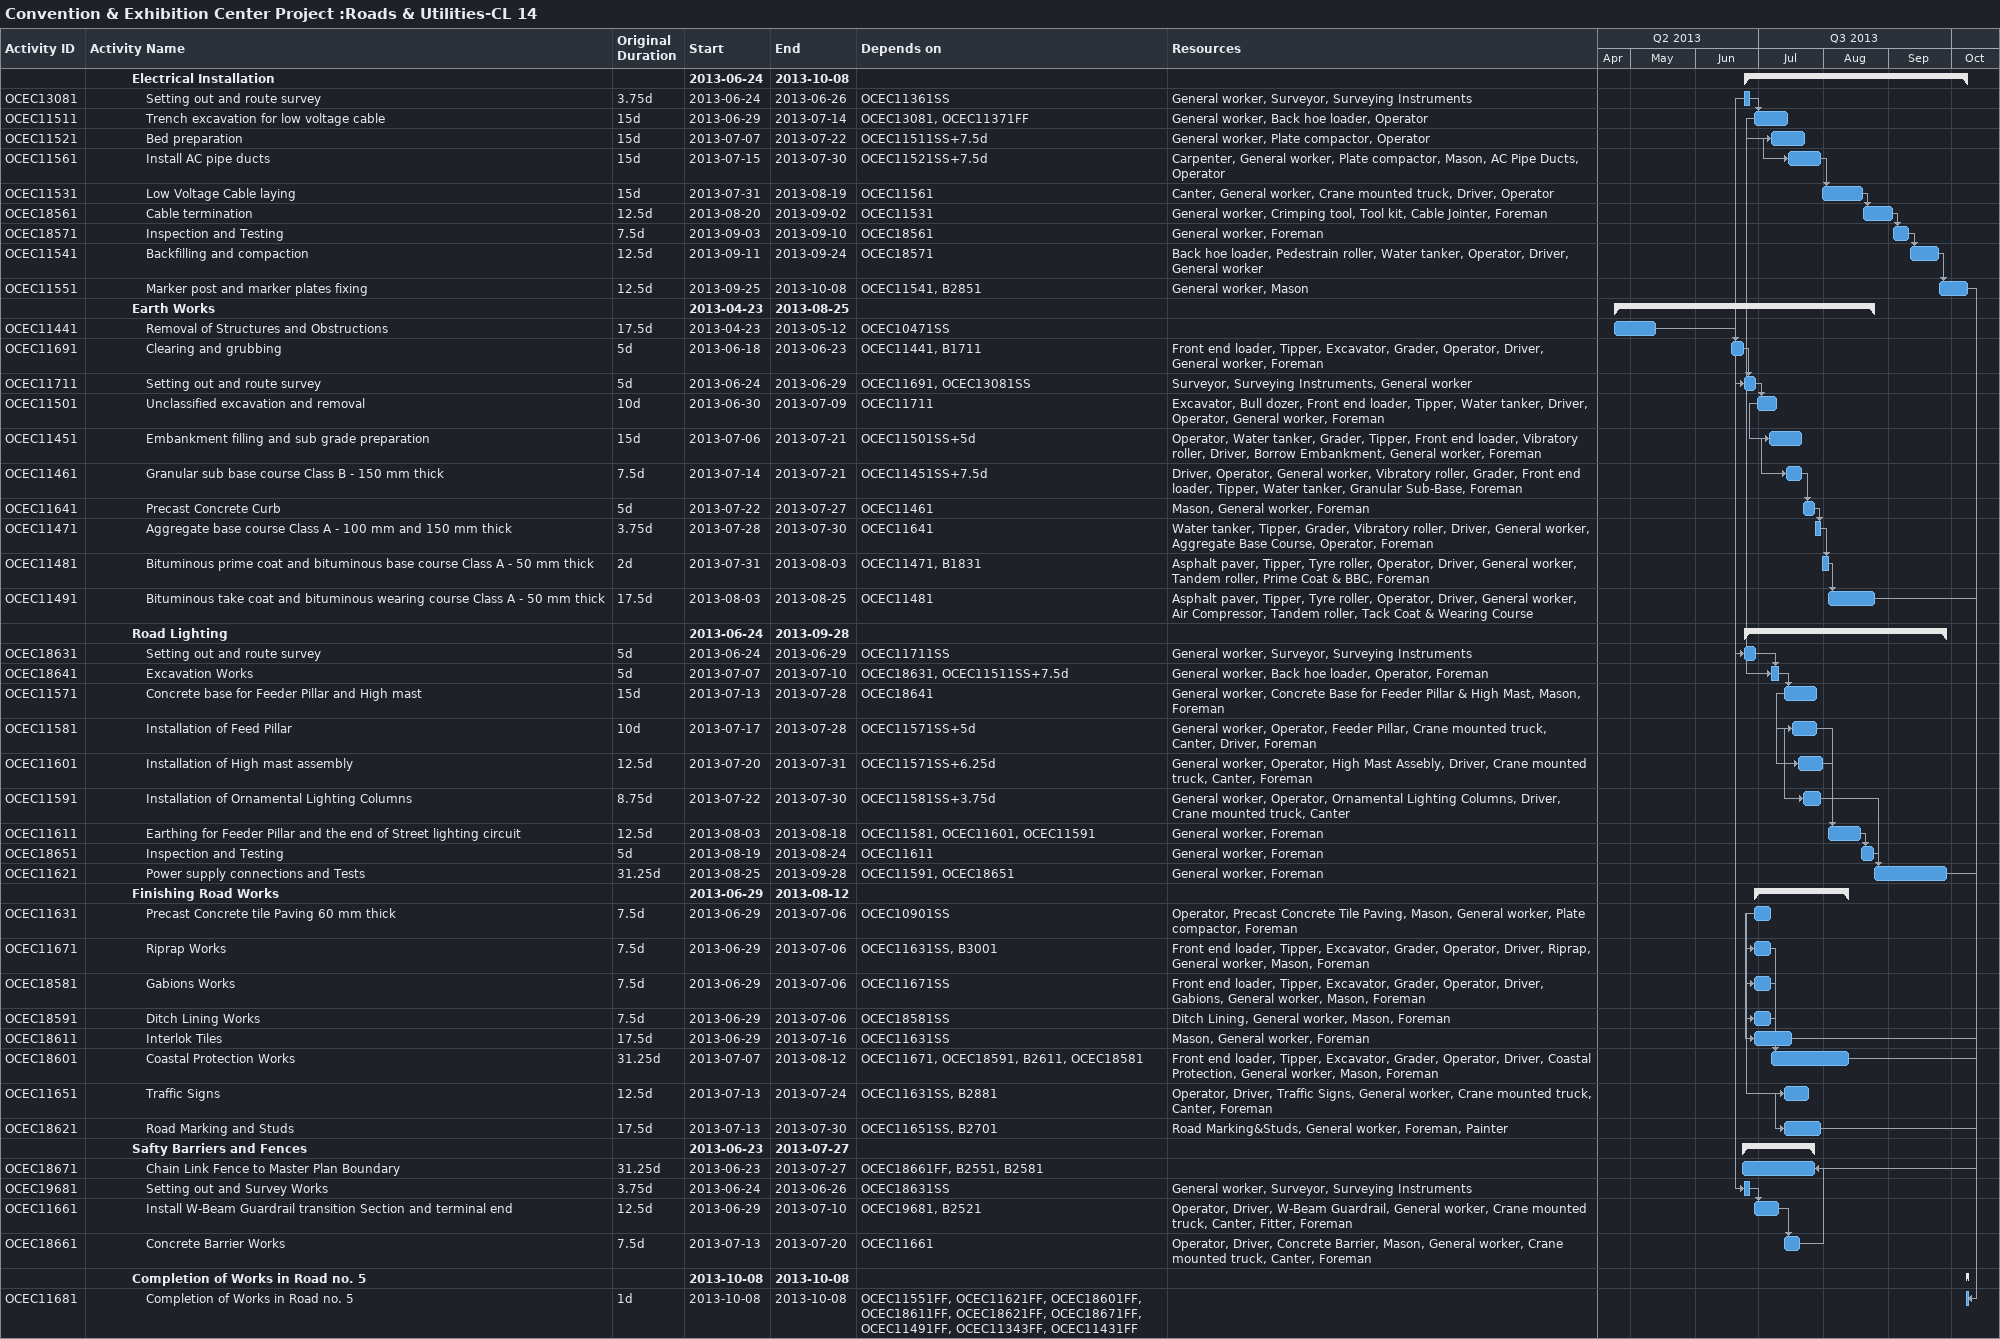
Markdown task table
Convention & Exhibition Center Project :Roads & Utilities-CL 14

| ID | Level | Task | Original duration | Start | Finish | Predecessors | Resources |
|---|---|---|---|---|---|---|---|
|  | 4 | **Electrical Installation** |  | 2013-06-24 | 2013-10-08 |  |  |
| OCEC13081 | 5 | Setting out and route survey | 3.75d | 2013-06-24 | 2013-06-26 | OCEC11361SS | General worker, Surveyor, Surveying Instruments |
| OCEC11511 | 5 | Trench excavation for low voltage cable | 15d | 2013-06-29 | 2013-07-14 | OCEC13081, OCEC11371FF | General worker, Back hoe loader, Operator |
| OCEC11521 | 5 | Bed preparation | 15d | 2013-07-07 | 2013-07-22 | OCEC11511SS+7.5d | General worker, Plate compactor, Operator |
| OCEC11561 | 5 | Install AC pipe ducts | 15d | 2013-07-15 | 2013-07-30 | OCEC11521SS+7.5d | Carpenter, General worker, Plate compactor, Mason, AC Pipe Ducts, Operator |
| OCEC11531 | 5 | Low Voltage Cable laying | 15d | 2013-07-31 | 2013-08-19 | OCEC11561 | Canter, General worker, Crane mounted truck, Driver, Operator |
| OCEC18561 | 5 | Cable termination | 12.5d | 2013-08-20 | 2013-09-02 | OCEC11531 | General worker, Crimping tool, Tool kit, Cable Jointer, Foreman |
| OCEC18571 | 5 | Inspection and Testing | 7.5d | 2013-09-03 | 2013-09-10 | OCEC18561 | General worker, Foreman |
| OCEC11541 | 5 | Backfilling and compaction | 12.5d | 2013-09-11 | 2013-09-24 | OCEC18571 | Back hoe loader, Pedestrain roller, Water tanker, Operator, Driver, General worker |
| OCEC11551 | 5 | Marker post and marker plates fixing | 12.5d | 2013-09-25 | 2013-10-08 | OCEC11541, B2851 | General worker, Mason |
|  | 4 | **Earth Works** |  | 2013-04-23 | 2013-08-25 |  |  |
| OCEC11441 | 5 | Removal of Structures and Obstructions | 17.5d | 2013-04-23 | 2013-05-12 | OCEC10471SS |  |
| OCEC11691 | 5 | Clearing and grubbing | 5d | 2013-06-18 | 2013-06-23 | OCEC11441, B1711 | Front end loader, Tipper, Excavator, Grader, Operator, Driver, General worker, Foreman |
| OCEC11711 | 5 | Setting out and route survey | 5d | 2013-06-24 | 2013-06-29 | OCEC11691, OCEC13081SS | Surveyor, Surveying Instruments, General worker |
| OCEC11501 | 5 | Unclassified excavation and removal | 10d | 2013-06-30 | 2013-07-09 | OCEC11711 | Excavator, Bull dozer, Front end loader, Tipper, Water tanker, Driver, Operator, General worker, Foreman |
| OCEC11451 | 5 | Embankment filling and sub grade preparation | 15d | 2013-07-06 | 2013-07-21 | OCEC11501SS+5d | Operator, Water tanker, Grader, Tipper, Front end loader, Vibratory roller, Driver, Borrow Embankment, General worker, Foreman |
| OCEC11461 | 5 | Granular sub base course Class B - 150 mm thick | 7.5d | 2013-07-14 | 2013-07-21 | OCEC11451SS+7.5d | Driver, Operator, General worker, Vibratory roller, Grader, Front end loader, Tipper, Water tanker, Granular Sub-Base, Foreman |
| OCEC11641 | 5 | Precast Concrete Curb | 5d | 2013-07-22 | 2013-07-27 | OCEC11461 | Mason, General worker, Foreman |
| OCEC11471 | 5 | Aggregate base course Class A - 100 mm and 150 mm thick | 3.75d | 2013-07-28 | 2013-07-30 | OCEC11641 | Water tanker, Tipper, Grader, Vibratory roller, Driver, General worker, Aggregate Base Course, Operator, Foreman |
| OCEC11481 | 5 | Bituminous prime coat and bituminous base course Class A - 50 mm thick | 2d | 2013-07-31 | 2013-08-03 | OCEC11471, B1831 | Asphalt paver, Tipper, Tyre roller, Operator, Driver, General worker, Tandem roller, Prime Coat & BBC, Foreman |
| OCEC11491 | 5 | Bituminous take coat and bituminous wearing course Class A - 50 mm thick | 17.5d | 2013-08-03 | 2013-08-25 | OCEC11481 | Asphalt paver, Tipper, Tyre roller, Operator, Driver, General worker, Air Compressor, Tandem roller, Tack Coat & Wearing Course |
|  | 4 | **Road Lighting** |  | 2013-06-24 | 2013-09-28 |  |  |
| OCEC18631 | 5 | Setting out and route survey | 5d | 2013-06-24 | 2013-06-29 | OCEC11711SS | General worker, Surveyor, Surveying Instruments |
| OCEC18641 | 5 | Excavation Works | 5d | 2013-07-07 | 2013-07-10 | OCEC18631, OCEC11511SS+7.5d | General worker, Back hoe loader, Operator, Foreman |
| OCEC11571 | 5 | Concrete base for Feeder Pillar and High mast | 15d | 2013-07-13 | 2013-07-28 | OCEC18641 | General worker, Concrete Base for Feeder Pillar & High Mast, Mason, Foreman |
| OCEC11581 | 5 | Installation of Feed Pillar | 10d | 2013-07-17 | 2013-07-28 | OCEC11571SS+5d | General worker, Operator, Feeder Pillar, Crane mounted truck, Canter, Driver, Foreman |
| OCEC11601 | 5 | Installation of High mast assembly | 12.5d | 2013-07-20 | 2013-07-31 | OCEC11571SS+6.25d | General worker, Operator, High Mast Assebly, Driver, Crane mounted truck, Canter, Foreman |
| OCEC11591 | 5 | Installation of Ornamental Lighting Columns | 8.75d | 2013-07-22 | 2013-07-30 | OCEC11581SS+3.75d | General worker, Operator, Ornamental Lighting Columns, Driver, Crane mounted truck, Canter |
| OCEC11611 | 5 | Earthing for Feeder Pillar and the end of Street lighting circuit | 12.5d | 2013-08-03 | 2013-08-18 | OCEC11581, OCEC11601, OCEC11591 | General worker, Foreman |
| OCEC18651 | 5 | Inspection and Testing | 5d | 2013-08-19 | 2013-08-24 | OCEC11611 | General worker, Foreman |
| OCEC11621 | 5 | Power supply connections and Tests | 31.25d | 2013-08-25 | 2013-09-28 | OCEC11591, OCEC18651 | General worker, Foreman |
|  | 4 | **Finishing Road Works** |  | 2013-06-29 | 2013-08-12 |  |  |
| OCEC11631 | 5 | Precast Concrete tile Paving 60 mm thick | 7.5d | 2013-06-29 | 2013-07-06 | OCEC10901SS | Operator, Precast Concrete Tile Paving, Mason, General worker, Plate compactor, Foreman |
| OCEC11671 | 5 | Riprap Works | 7.5d | 2013-06-29 | 2013-07-06 | OCEC11631SS, B3001 | Front end loader, Tipper, Excavator, Grader, Operator, Driver, Riprap, General worker, Mason, Foreman |
| OCEC18581 | 5 | Gabions Works | 7.5d | 2013-06-29 | 2013-07-06 | OCEC11671SS | Front end loader, Tipper, Excavator, Grader, Operator, Driver, Gabions, General worker, Mason, Foreman |
| OCEC18591 | 5 | Ditch Lining Works | 7.5d | 2013-06-29 | 2013-07-06 | OCEC18581SS | Ditch Lining, General worker, Mason, Foreman |
| OCEC18611 | 5 | Interlok Tiles | 17.5d | 2013-06-29 | 2013-07-16 | OCEC11631SS | Mason, General worker, Foreman |
| OCEC18601 | 5 | Coastal Protection Works | 31.25d | 2013-07-07 | 2013-08-12 | OCEC11671, OCEC18591, B2611, OCEC18581 | Front end loader, Tipper, Excavator, Grader, Operator, Driver, Coastal Protection, General worker, Mason, Foreman |
| OCEC11651 | 5 | Traffic Signs | 12.5d | 2013-07-13 | 2013-07-24 | OCEC11631SS, B2881 | Operator, Driver, Traffic Signs, General worker, Crane mounted truck, Canter, Foreman |
| OCEC18621 | 5 | Road Marking and Studs | 17.5d | 2013-07-13 | 2013-07-30 | OCEC11651SS, B2701 | Road Marking&Studs, General worker, Foreman, Painter |
|  | 4 | **Safty Barriers and Fences** |  | 2013-06-23 | 2013-07-27 |  |  |
| OCEC18671 | 5 | Chain Link Fence to Master Plan Boundary | 31.25d | 2013-06-23 | 2013-07-27 | OCEC18661FF, B2551, B2581 |  |
| OCEC19681 | 5 | Setting out and Survey Works | 3.75d | 2013-06-24 | 2013-06-26 | OCEC18631SS | General worker, Surveyor, Surveying Instruments |
| OCEC11661 | 5 | Install W-Beam Guardrail transition Section and terminal end | 12.5d | 2013-06-29 | 2013-07-10 | OCEC19681, B2521 | Operator, Driver, W-Beam Guardrail, General worker, Crane mounted truck, Canter, Fitter, Foreman |
| OCEC18661 | 5 | Concrete Barrier Works | 7.5d | 2013-07-13 | 2013-07-20 | OCEC11661 | Operator, Driver, Concrete Barrier, Mason, General worker, Crane mounted truck, Canter, Foreman |
|  | 4 | **Completion of Works in Road no. 5** |  | 2013-10-08 | 2013-10-08 |  |  |
| OCEC11681 | 5 | Completion of Works in Road no. 5 | 1d | 2013-10-08 | 2013-10-08 | OCEC11551FF, OCEC11621FF, OCEC18601FF, OCEC18611FF, OCEC18621FF, OCEC18671FF, OCEC11491FF, OCEC11343FF, OCEC11431FF |  |
